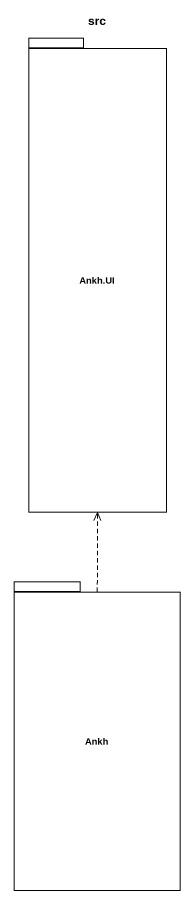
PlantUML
@startuml
title src
package "Ankh.UI" as Ankh_UI {
}
package Ankh {
}
Ankh .up.> Ankh_UI
@enduml
